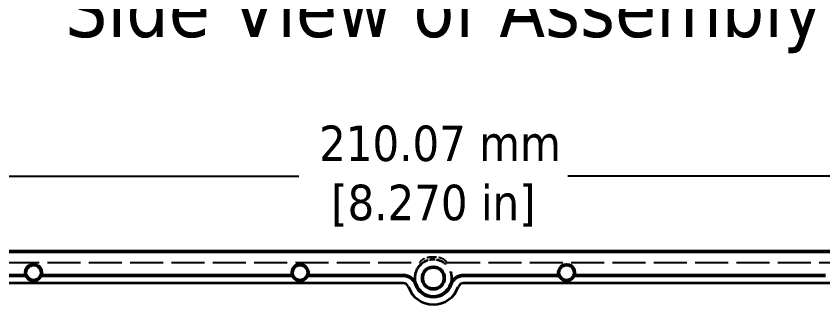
# Model space of a CAD drawing. Header units: millimetres. Extents: x 3 to 1148, y 20 to 725.
# Drawn here: x 134.8 to 286.2, y 202.3 to 259 of the extents above; entities that cross this region are included whole.
import ezdxf

# ---------------------------------------------------------------- set-up
doc = ezdxf.new("R2010")
doc.units = ezdxf.units.MM
doc.header["$LTSCALE"] = 1.333333
doc.linetypes.add('DASHED', pattern=[0.2067, 0.1654, -0.0413])
for name, color, linetype, lineweight in [('Dimension (ANSI)', 7, 'Continuous', 25), ('Hidden (ANSI)', 7, 'DASHED', 35), ('Hidden Narrow (ANSI)', 7, 'DASHED', 25), ('Symbol (ANSI)', 7, 'Continuous', 25), ('Visible (ANSI)', 7, 'Continuous', 50), ('Visible Narrow (ANSI)', 7, 'Continuous', 35)]:
    doc.layers.add(name, color=color, linetype=linetype, lineweight=lineweight)
doc.styles.add('Label Text (ANSI)', font='TAHOMA.TTF')
doc.styles.add('Note Text (ANSI)', font='TAHOMA.TTF')
doc.dimstyles.new('Default - mm (ANSI)', dxfattribs={"dimscale": 1.333333, "dimtxt": 5, "dimasz": 2.5, "dimexe": 3.175, "dimexo": 1.6002, "dimgap": 0.8, "dimtad": 0, "dimtih": 1, "dimtoh": 1, "dimrnd": 1e-08, "dimzin": 0, "dimdsep": 46, "dimtxsty": 'Note Text (ANSI)', "dimcen": 0.09, "dimdle": 10, "dimclrd": 256, "dimclre": 256, "dimclrt": 256, "dimadec": 1, "dimazin": 0, "dimtfac": 0.6096, "dimtofl": 0, "dimtmove": 0, "dimatfit": 3, "dimfxl": 0, "dimtolj": 1, "dimtzin": 0, "dimlwd": -1, "dimlwe": -1, "dimarcsym": 0})

# ---------------------------------------------------------------- blocks, each defined once
blk = doc.blocks.new('*D18')
at = {"layer": 'Defpoints', "color": 0}
for p in [(318.13, 228.98), (108.06, 204.17), (318.13, 204.17)]:
    blk.add_point(p, dxfattribs=at)
at = {"layer": 'Dimension (ANSI)'}
for p, q in [((108.06, 206.3), (108.06, 233.22)), ((318.13, 206.3), (318.13, 233.22)), ((111.4, 228.98), (187.85, 228.98)), ((314.8, 228.98), (238.35, 228.98))]:
    blk.add_line(p, q, dxfattribs=at)
for points in [[(111.4, 229.54), (111.4, 228.43), (108.06, 228.98)], [(314.8, 229.54), (314.8, 228.43), (318.13, 228.98)]]:
    blk.add_solid(points, dxfattribs=at)
at = {"layer": 'Dimension (ANSI)', "insert": (213.1, 228.98), "char_height": 6.6667, "attachment_point": 5, "style": 'Note Text (ANSI)'}
blk.add_mtext('\\A1; 210.07 mm\\P[8.270 in]', dxfattribs=at)

msp = doc.modelspace()

# ---------------------------------------------------------------- linework, layer by layer
at = {"layer": 'Hidden (ANSI)', "ltscale": 30.624905}
msp.add_arc((213.098, 209.825), 3.487, 131.3125, 48.6875, dxfattribs=at)
at = {"layer": 'Hidden (ANSI)', "ltscale": 1.185204}
msp.add_arc((213.098, 209.825), 3.487, 117.67841, 131.3125, dxfattribs=at)
at = {"layer": 'Hidden (ANSI)', "ltscale": 4.812629}
msp.add_arc((213.098, 209.825), 3.487, 62.31948, 117.67841, dxfattribs=at)
at = {"layer": 'Hidden (ANSI)', "ltscale": 1.185021}
msp.add_arc((213.098, 209.825), 3.487, 48.6875, 62.31948, dxfattribs=at)
at = {"layer": 'Hidden Narrow (ANSI)', "ltscale": 27.458364}
msp.add_line((319.043, 214.769), (107.153, 214.769), dxfattribs=at)
at = {"layer": 'Hidden Narrow (ANSI)', "ltscale": 28.141235}
for p, q in [((109.686, 212.77), (210.51, 212.77)), ((215.686, 212.77), (316.51, 212.77))]:
    msp.add_line(p, q, dxfattribs=at)
at = {"layer": 'Hidden Narrow (ANSI)', "ltscale": 0.747873}
for p, q in [((210.796, 212.444), (210.51, 212.77)), ((215.686, 212.77), (215.4, 212.444))]:
    msp.add_line(p, q, dxfattribs=at)
at = {"layer": 'Hidden Narrow (ANSI)', "ltscale": 8.256086}
msp.add_open_spline([(215.686, 212.77), (215.527, 212.955), (215.347, 213.117), (215.151, 213.251), (214.955, 213.385), (214.737, 213.493), (214.513, 213.571), (214.289, 213.648), (214.058, 213.698), (213.821, 213.73), (213.584, 213.761), (213.341, 213.775), (213.1, 213.775), (212.859, 213.775), (212.617, 213.762), (212.378, 213.73), (212.14, 213.698), (211.904, 213.647), (211.679, 213.569), (211.454, 213.491), (211.242, 213.386), (211.044, 213.25), (210.846, 213.115), (210.668, 212.954), (210.51, 212.77)], degree=3, knots=[0, 0, 0, 0, 0.0007315635, 0.0007315635, 0.0007315635, 0.0014631271, 0.0014631271, 0.0014631271, 0.0021946906, 0.0021946906, 0.0021946906, 0.0029262542, 0.0029262542, 0.0029262542, 0.0036578177, 0.0036578177, 0.0036578177, 0.0043893813, 0.0043893813, 0.0043893813, 0.0051209448, 0.0051209448, 0.0051209448, 0.0058525084, 0.0058525084, 0.0058525084, 0.0058525084], dxfattribs=at)
at = {"layer": 'Visible (ANSI)'}
for p, q in [((319.1, 214.825), (107.096, 214.825)), ((136.684, 210.325), (112.755, 210.325)), ((186.684, 210.325), (139.512, 210.325)), ((207.441, 210.325), (189.512, 210.325)), ((236.684, 210.325), (218.755, 210.325)), ((286.684, 210.325), (239.512, 210.325))]:
    msp.add_line(p, q, dxfattribs=at)
msp.add_circle((213.098, 209.825), 2.05, dxfattribs=at)
for centre, radius, start, end in [((138.098, 210.825), 1.5, 340.52878, 199.47122), ((188.098, 210.825), 1.5, 340.52878, 199.47122), ((238.098, 210.825), 1.5, 340.52878, 199.47122), ((138.098, 210.825), 1.461, 210.16998, 329.83002), ((188.098, 210.825), 1.461, 210.16998, 329.83002), ((207.442, 207.826), 2.5, 19.46672, 90.00218), ((218.755, 207.826), 2.5, 89.99782, 160.53328), ((238.098, 210.825), 1.461, 210.16998, 329.83002), ((213.098, 209.825), 3.5, 199.46958, 340.53042)]:
    msp.add_arc(centre, radius, start, end, dxfattribs=at)
for centre, major_axis, start_param, end_param in [((1116.804, 211.275), (-980.791, 0), 0.0369911, 0.0383233), ((-840.608, 211.275), (980.791, 0), 6.244862, 6.2461942), ((1166.804, 211.275), (-980.791, 0), 0.0369911, 0.0383233), ((-790.608, 211.275), (980.791, 0), 6.244862, 6.2461942), ((1216.804, 211.275), (-980.791, 0), 0.0369911, 0.0383233), ((-740.608, 211.275), (980.791, 0), 6.244862, 6.2461942)]:
    msp.add_ellipse(centre, major_axis=major_axis, ratio=0.0261769, start_param=start_param, end_param=end_param, dxfattribs=at)
for points, knots in [([(136.835, 210.091), (136.835, 210.092), (136.834, 210.093), (136.82, 210.118), (136.805, 210.145), (136.779, 210.195), (136.768, 210.218), (136.752, 210.253), (136.745, 210.268), (136.736, 210.286), (136.734, 210.29), (136.733, 210.291)], [0.032898109, 0.032898109, 0.032898109, 0.032898109, 0.033200568, 0.033200568, 0.041702864, 0.041702864, 0.050205159, 0.050205159, 0.057670708, 0.057670708, 0.064425552, 0.064425552, 0.064425552, 0.064425552]), ([(139.463, 210.291), (139.462, 210.29), (139.46, 210.286), (139.451, 210.268), (139.445, 210.253), (139.428, 210.218), (139.417, 210.195), (139.391, 210.145), (139.377, 210.118), (139.362, 210.093), (139.361, 210.092), (139.361, 210.091)], [0.066256053, 0.066256053, 0.066256053, 0.066256053, 0.073010897, 0.073010897, 0.080476445, 0.080476445, 0.088978741, 0.088978741, 0.097481036, 0.097481036, 0.097783496, 0.097783496, 0.097783496, 0.097783496]), ([(186.835, 210.091), (186.835, 210.092), (186.834, 210.093), (186.82, 210.118), (186.805, 210.145), (186.779, 210.195), (186.768, 210.218), (186.752, 210.253), (186.745, 210.268), (186.736, 210.286), (186.734, 210.29), (186.733, 210.291)], [0.032898109, 0.032898109, 0.032898109, 0.032898109, 0.033200568, 0.033200568, 0.041702864, 0.041702864, 0.050205159, 0.050205159, 0.057670708, 0.057670708, 0.064425552, 0.064425552, 0.064425552, 0.064425552]), ([(189.463, 210.291), (189.462, 210.29), (189.46, 210.286), (189.451, 210.268), (189.445, 210.253), (189.428, 210.218), (189.417, 210.195), (189.391, 210.145), (189.377, 210.118), (189.362, 210.093), (189.361, 210.092), (189.361, 210.091)], [0.066256053, 0.066256053, 0.066256053, 0.066256053, 0.073010897, 0.073010897, 0.080476445, 0.080476445, 0.088978741, 0.088978741, 0.097481036, 0.097481036, 0.097783496, 0.097783496, 0.097783496, 0.097783496]), ([(236.835, 210.091), (236.835, 210.092), (236.834, 210.093), (236.82, 210.118), (236.805, 210.145), (236.779, 210.195), (236.768, 210.218), (236.752, 210.253), (236.745, 210.268), (236.736, 210.286), (236.734, 210.29), (236.733, 210.291)], [-0.097783496, -0.097783496, -0.097783496, -0.097783496, -0.097481036, -0.097481036, -0.088978741, -0.088978741, -0.080476445, -0.080476445, -0.073010897, -0.073010897, -0.066256053, -0.066256053, -0.066256053, -0.066256053]), ([(239.463, 210.291), (239.462, 210.29), (239.46, 210.286), (239.451, 210.268), (239.445, 210.253), (239.428, 210.218), (239.417, 210.195), (239.391, 210.145), (239.377, 210.118), (239.362, 210.093), (239.361, 210.092), (239.361, 210.091)], [-0.064425552, -0.064425552, -0.064425552, -0.064425552, -0.057670708, -0.057670708, -0.050205159, -0.050205159, -0.041702864, -0.041702864, -0.033200568, -0.033200568, -0.032898109, -0.032898109, -0.032898109, -0.032898109])]:
    msp.add_open_spline(points, degree=3, knots=knots, dxfattribs=at)
at = {"layer": 'Visible Narrow (ANSI)'}
for p, q in [((207.441, 208.859), (112.755, 208.859)), ((313.441, 208.859), (218.755, 208.859))]:
    msp.add_line(p, q, dxfattribs=at)
for centre, radius, start, end in [((207.442, 207.826), 1.034, 19.46589, 90.00312), ((218.755, 207.826), 1.034, 89.99698, 160.53421), ((213.098, 209.825), 4.966, 199.46891, 340.53107)]:
    msp.add_arc(centre, radius, start, end, dxfattribs=at)

# ---------------------------------------------------------------- texts
at = {"layer": 'Symbol (ANSI)', "insert": (143.989, 252.053), "char_height": 10.66667, "attachment_point": 7, "style": 'Label Text (ANSI)'}
msp.add_mtext('Side View of Assembly', dxfattribs=at)

# ---------------------------------------------------------------- dimensions: what is measured, and where the dimension line sits
at = {"layer": 'Dimension (ANSI)'}
dim = msp.add_linear_dim(base=(318.132, 228.983), p1=(108.064, 204.169), p2=(318.132, 204.169), angle=180, text=' <> mm\\X[8.270 in]', dimstyle='Default - mm (ANSI)', override={"dimtih": 0, "dimtoh": 0, "dimdec": 2, "dimpost": '', "dimtp": 0, "dimtm": 0, "dimtdec": 2, "dimatfit": 1}, dxfattribs=at)
dim.commit()
dim.dimension.update_dxf_attribs({"geometry": '*D18', "text_midpoint": (213.098, 228.983), "dimtype": 160})

doc.saveas('drawing.dxf')
